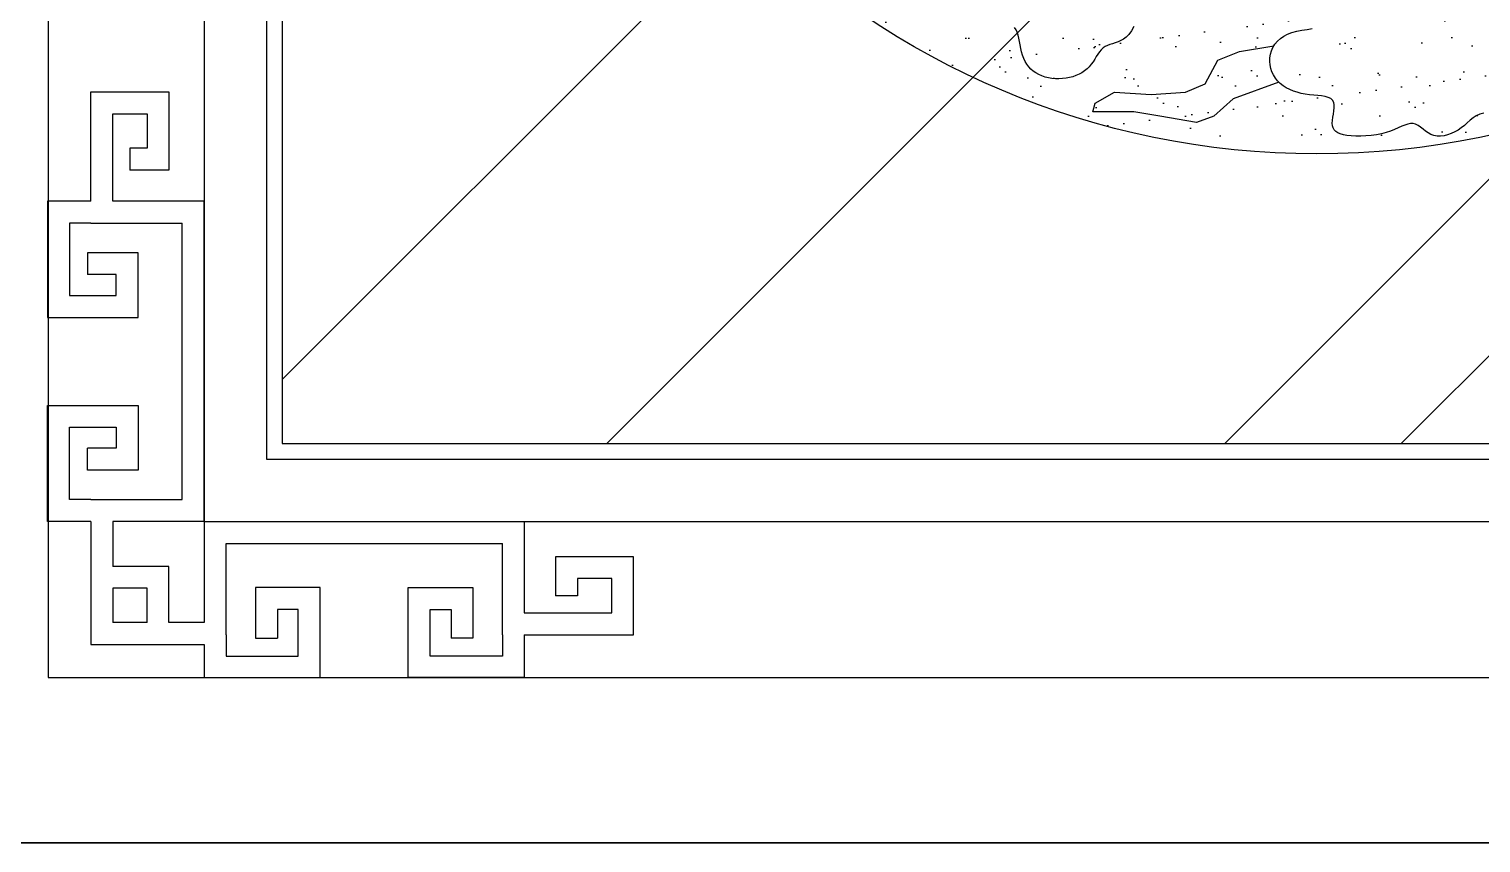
# Model space of a CAD drawing. Extents: x -747 to 1683, y 3278 to 5498.
# Drawn here: x 67.3 to 532.4, y 4180.4 to 4441.2 of the extents above; entities that cross this region are included whole.
import ezdxf

# ---------------------------------------------------------------- set-up
doc = ezdxf.new("R2010")
doc.units = 0
doc.header["$MEASUREMENT"] = 0
for name, color, linetype in [('3', 3, 'CONTINUOUS'), ('7', 7, 'CONTINUOUS'), ('BH', 3, 'CONTINUOUS')]:
    doc.layers.add(name, color=color, linetype=linetype)

msp = doc.modelspace()

# ---------------------------------------------------------------- hatches: boundary and pattern name
at = {"layer": 'BH'}
h = msp.add_hatch(dxfattribs=at)
h.set_pattern_fill('AR-RROOF', color=256, scale=400, angle=45, style=0)
h.set_pattern_definition([(45, (-34099.74, 3331.8), (339.4113, 905.0967), [6000, -800, 2000, -400]), (45, (-33865, 3849.4), (-659.0235, 93.338), [1200, -132, 2400, -300]), (45, (-34198.73, 3713.65), (1281.2775, 1660.2867), [3200, -560, 1600, -400])])
h.paths.add_polyline_path([(148.37, 4308.44), (788.37, 4308.44), (788.37, 5038.44), (148.37, 5038.44)])
h = msp.add_hatch(dxfattribs=at)
h.set_pattern_fill('AR-SAND', color=256, scale=10, style=0)
h.set_pattern_definition([(37.5, (36.643, 140.413), (-0.629934, 19.26824), [0, -15.2, 0, -17, 0, -16.25]), (7.5, (36.643, 140.413), (17.69777, 28.22146), [0, -8.2, 0, -13.7, 0, -5.25]), (327.5, (24.343, 140.413), (31.14142, 0.05659), [0, -5, 0, -18, 0, -23.5]), (317.5, (24.343, 140.413), (30.06127, 8.77676), [0, -2.5, 0, -11.8, 0, -13.5])])
edge = h.paths.add_edge_path()
edge.add_arc((479.82, 4660.38), 259.18, 0, 360)

# ---------------------------------------------------------------- linework, layer by layer
at = {"layer": '3'}
for p, q in [((99.56, 4403.03), (99.56, 4396.02)), ((87.03, 4378.99), (116.35, 4378.99)), ((116.35, 4290.46), (116.35, 4378.99)), ((86.02, 4369.55), (86.02, 4362.53)), ((86.02, 4299.89), (86.02, 4306.91)), ((87.03, 4290.46), (116.35, 4290.46)), ((87.03, 4283.44), (87.03, 4244.03)), ((94.05, 4283.44), (94.05, 4283.44)), ((94.05, 4283.44), (94.05, 4269.04)), ((130.39, 4276.42), (218.92, 4276.42)), ((130.39, 4247.11), (130.39, 4276.42)), ((218.92, 4247.11), (218.92, 4276.42)), ((112.08, 4269.04), (94.05, 4269.04)), ((105.06, 4262.03), (94.05, 4262.03)), ((94.05, 4262.03), (94.05, 4251.05)), ((105.06, 4251.05), (105.06, 4262.03)), ((242.96, 4259.63), (235.94, 4259.63)), ((139.82, 4246.09), (146.84, 4246.09)), ((209.48, 4246.09), (202.46, 4246.09))]:
    msp.add_line(p, q, dxfattribs=at)
at = {"layer": '3', "linetype": 'CONTINUOUS'}
msp.add_line((940.87, 4180.44), (-232.82, 4180.44), dxfattribs=at)
at = {"layer": '3'}
msp.add_lwpolyline([(143.37, 4303.44), (793.37, 4303.44), (793.37, 5043.44), (143.37, 5043.44)], close=True, dxfattribs=at)
for points in [[(421.17, 4442.04), (420.42, 4440.58), (419.62, 4439.46), (418.78, 4438.61), (417.91, 4437.98), (417.03, 4437.49), (416.14, 4437.1), (415.26, 4436.79), (414.39, 4436.51), (413.56, 4436.24), (412.76, 4435.95), (412.02, 4435.59), (411.35, 4435.15), (410.74, 4434.58), (410.19, 4433.92), (409.67, 4433.17), (409.18, 4432.37), (408.67, 4431.54), (408.14, 4430.71), (407.57, 4429.9), (406.94, 4429.13), (406.22, 4428.42), (405.43, 4427.78), (404.57, 4427.21), (403.64, 4426.71), (402.66, 4426.28), (401.64, 4425.93), (400.57, 4425.65), (399.47, 4425.44), (398.35, 4425.31), (397.21, 4425.26), (396.07, 4425.28), (394.94, 4425.39), (393.83, 4425.57), (392.75, 4425.83), (391.72, 4426.18), (390.75, 4426.61), (389.84, 4427.12), (388.99, 4427.72), (388.23, 4428.39), (387.53, 4429.14), (386.91, 4429.96), (386.37, 4430.84), (385.91, 4431.8), (385.53, 4432.81), (385.23, 4433.88), (384.99, 4434.99), (384.79, 4436.1), (384.6, 4437.2), (384.39, 4438.27), (384.15, 4439.27), (383.85, 4440.18), (383.46, 4440.99), (382.97, 4441.67)], [(533.33, 4414.28), (532.06, 4413.9), (530.92, 4413.36), (529.9, 4412.7), (528.94, 4411.95), (528.01, 4411.15), (527.09, 4410.34), (526.12, 4409.56), (525.09, 4408.85), (524, 4408.22), (522.88, 4407.69), (521.74, 4407.28), (520.6, 4406.99), (519.47, 4406.85), (518.39, 4406.86), (517.36, 4407.05), (516.4, 4407.42), (515.51, 4407.92), (514.66, 4408.51), (513.85, 4409.13), (513.06, 4409.73), (512.28, 4410.26), (511.49, 4410.67), (510.68, 4410.91), (509.84, 4410.93), (508.96, 4410.77), (508.02, 4410.45), (507.01, 4410.03), (505.92, 4409.54), (504.74, 4409.02), (503.45, 4408.5), (502.05, 4408.03), (500.52, 4407.64), (498.9, 4407.34), (497.23, 4407.11), (495.55, 4406.97), (493.9, 4406.9), (492.31, 4406.9), (490.83, 4406.97), (489.49, 4407.11), (488.33, 4407.32), (487.35, 4407.59), (486.53, 4407.94), (485.88, 4408.38), (485.38, 4408.9), (485.04, 4409.51), (484.84, 4410.21), (484.77, 4411.02), (484.83, 4411.93), (484.97, 4412.92), (485.14, 4413.94), (485.3, 4414.96), (485.41, 4415.95), (485.4, 4416.88), (485.25, 4417.7), (484.89, 4418.39), (484.29, 4418.91), (483.49, 4419.29), (482.5, 4419.56), (481.37, 4419.75), (480.14, 4419.89), (478.83, 4420.02), (477.48, 4420.16), (476.13, 4420.34), (474.81, 4420.59), (473.53, 4420.93), (472.31, 4421.33), (471.14, 4421.82), (470.04, 4422.39), (469.03, 4423.04), (468.1, 4423.78), (467.27, 4424.6), (466.55, 4425.5), (465.94, 4426.48), (465.45, 4427.51), (465.08, 4428.6), (464.84, 4429.71), (464.74, 4430.84), (464.78, 4431.98), (464.96, 4433.11), (465.3, 4434.22), (465.78, 4435.29), (466.42, 4436.31), (467.21, 4437.27), (468.15, 4438.14), (469.24, 4438.92), (470.48, 4439.59), (471.87, 4440.13), (473.41, 4440.54), (475.04, 4440.85), (476.72, 4441.1), (478.38, 4441.34)], [(467.68, 4424.19), (453, 4418.85), (446.78, 4413.33), (441.25, 4411.25), (429.5, 4413.33), (421.21, 4414.71), (408.08, 4414.71), (408.78, 4417.47), (414.99, 4420.92), (426.74, 4420.23), (437.8, 4420.92), (444.01, 4423.68), (448.16, 4431.27), (455.07, 4434.03), (466.1, 4435.8)], [(87.03, 4386.01), (87.03, 4421.03), (112.08, 4421.03), (112.08, 4396.02), (99.56, 4396.02)], [(94.05, 4386.01), (94.05, 4386.01), (94.05, 4414.01), (105.06, 4414.01), (105.06, 4403.03), (99.56, 4403.03)], [(87.03, 4386.01), (73.18, 4386.01), (73.18, 4348.83), (102.17, 4348.83), (102.17, 4369.55), (86.02, 4369.55)], [(123.37, 4283.44), (123.37, 4386.01), (94.05, 4386.01)], [(87.03, 4378.99), (80.2, 4378.99), (80.2, 4355.84), (95.16, 4355.84), (95.16, 4362.53), (86.02, 4362.53)], [(87.03, 4283.44), (73.18, 4283.44), (73.18, 4320.62), (102.17, 4320.62), (102.17, 4299.89), (86.02, 4299.89)], [(87.03, 4290.46), (80.2, 4290.46), (80.2, 4313.6), (95.16, 4313.6), (95.16, 4306.91), (86.02, 4306.91)], [(123.37, 4283.44), (94.05, 4283.44)], [(123.37, 4283.44), (123.37, 4251.05), (112.08, 4251.05), (112.08, 4269.04)], [(123.37, 4283.44), (225.93, 4283.44), (225.93, 4254.12)], [(225.93, 4247.11), (260.96, 4247.11), (260.96, 4272.15), (235.94, 4272.15), (235.94, 4259.63)], [(87.03, 4244.03), (123.37, 4244.03), (123.37, 4233.44), (160.55, 4233.44), (160.55, 4262.25), (139.82, 4262.25), (139.82, 4246.09)], [(225.93, 4247.11), (225.93, 4233.44), (188.75, 4233.44), (188.75, 4262.25), (209.48, 4262.25), (209.48, 4246.09)], [(225.93, 4254.12), (225.93, 4254.12), (253.94, 4254.12), (253.94, 4265.13), (242.96, 4265.13), (242.96, 4259.63)], [(130.39, 4247.11), (130.39, 4240.27), (153.53, 4240.27), (153.53, 4255.23), (146.84, 4255.23), (146.84, 4246.09)], [(218.92, 4247.11), (218.92, 4240.27), (195.77, 4240.27), (195.77, 4255.23), (202.46, 4255.23), (202.46, 4246.09)], [(105.06, 4251.05), (94.05, 4251.05)]]:
    msp.add_lwpolyline(points, dxfattribs=at)
msp.add_circle((479.82, 4660.38), 259.18, dxfattribs=at)
at = {"layer": '7'}
for points in [[(23.37, 4180.44), (913.37, 4180.44), (913.37, 5163.44), (23.37, 5163.44)], [(23.37, 4180.44), (913.37, 4180.44), (913.37, 5163.44), (23.37, 5163.44)], [(73.37, 4233.44), (863.37, 4233.44), (863.37, 5113.44), (73.37, 5113.44)], [(123.37, 4283.44), (813.37, 4283.44), (813.37, 5063.44), (123.37, 5063.44)], [(148.37, 4308.44), (788.37, 4308.44), (788.37, 5038.44), (148.37, 5038.44)]]:
    msp.add_lwpolyline(points, close=True, dxfattribs=at)

doc.saveas('drawing.dxf')
